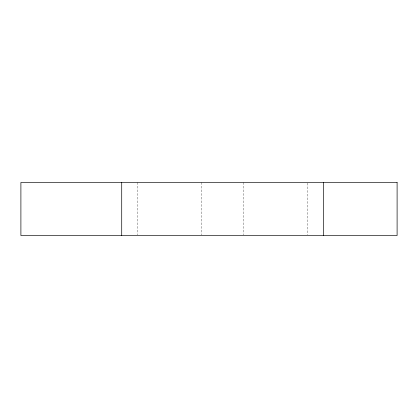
<?xml version="1.0" encoding="UTF-8"?>
<svg xmlns="http://www.w3.org/2000/svg" width="418" height="418" viewBox="0 0 418 418"><rect width="100%" height="100%" fill="white"/><g stroke="black" fill="none" stroke-linecap="round" stroke-linejoin="round"><path stroke-width="0.31" stroke-dasharray="2.09 1.57" d="M307.429 183.115L307.429 234.885M243.757 182.467L243.757 234.885M201.309 182.467L201.309 234.885M137.632 182.467L137.632 234.885"/><path stroke-width="0.63" d="M323.344 182.467L323.344 235.533M121.716 182.467L121.716 235.533M397.1 182.467L20.9 182.467L20.9 235.533L397.1 235.533L397.1 182.467"/></g></svg>
